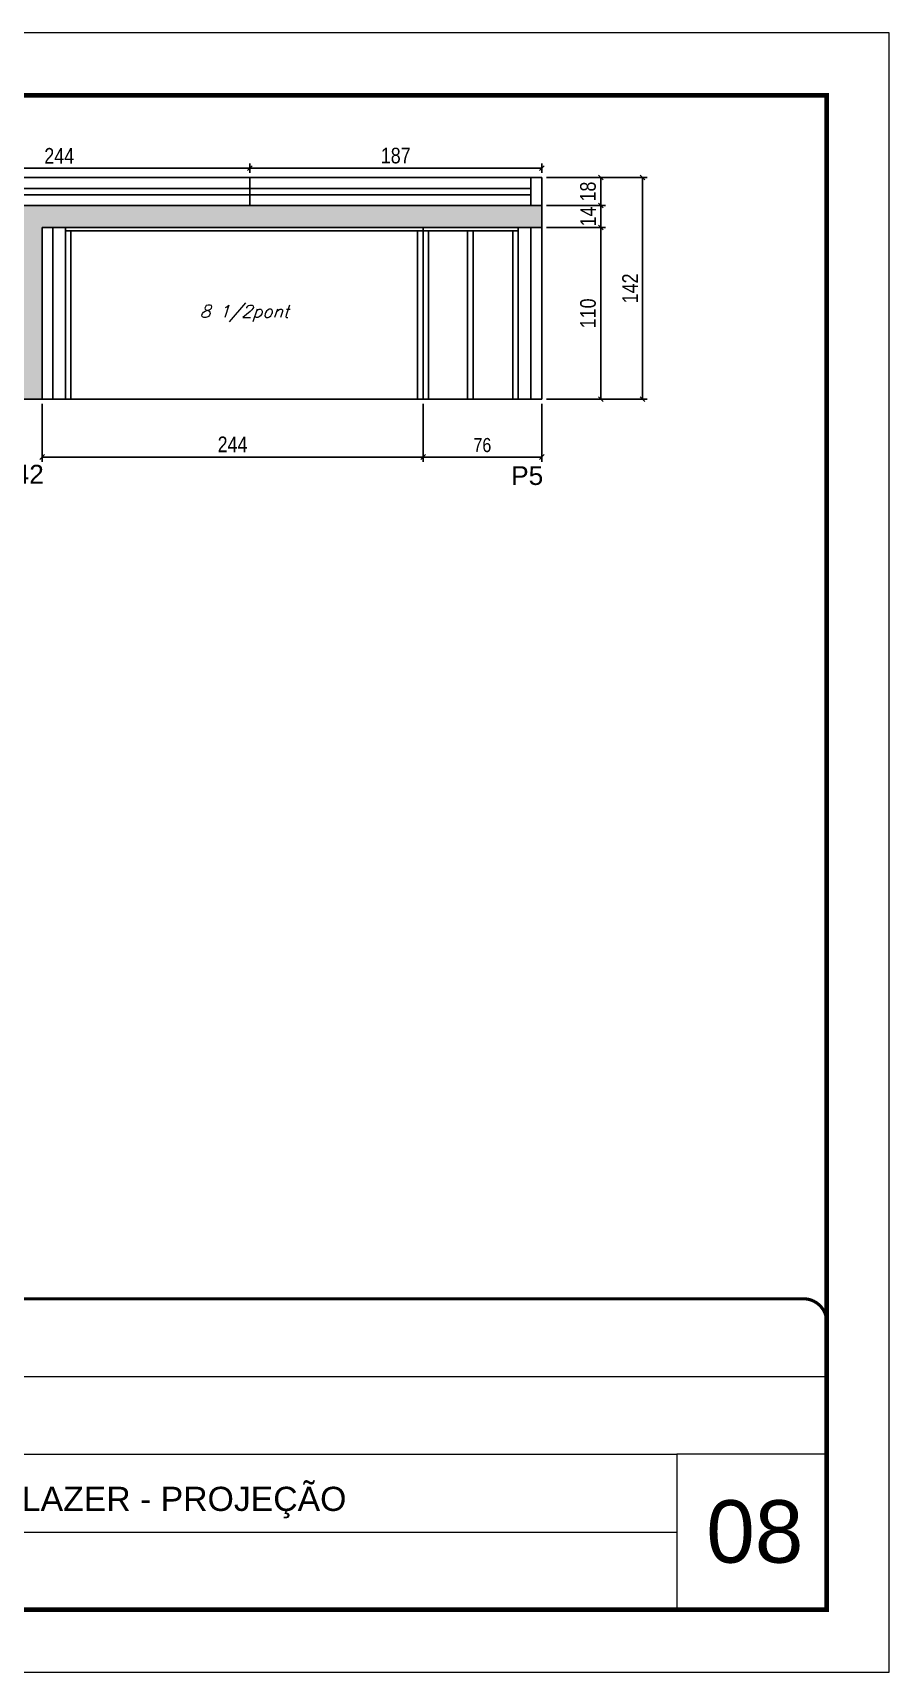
# Model space of a CAD drawing. Extents: x 13154 to 22413, y 1253 to 30260.
# Drawn here: x 18859 to 19408, y 27671 to 28721 of the extents above; entities that cross this region are included whole.
import ezdxf

# ---------------------------------------------------------------- set-up
doc = ezdxf.new("R2010")
doc.units = 0
doc.linetypes.add('CONTINUO', pattern=[0])
doc.linetypes.add('DASHED', pattern=[0.75, 0.5, -0.25])
for name, color, linetype in [('5', 5, 'Continuous'), ('COTA', 241, 'Continuous'), ('Painéis', 200, 'Continuous'), ('SARR_2.2x7', 40, 'Continuous'), ('SARR_3.5x7', 81, 'Continuous'), ('texto', 7, 'Continuous')]:
    doc.layers.add(name, color=color, linetype=linetype)
for name, color, linetype, lineweight in [('CARIMBO', 255, 'Continuous', 9), ('Folhas', 255, 'Continuous', 9), ('SARRAFO DE PRESSAO', 251, 'DASHED', 9)]:
    doc.layers.add(name, color=color, linetype=linetype, lineweight=lineweight)
doc.styles.add('ARIAL', font='arial.ttf')
doc.styles.add('COTA TECNICA', font='techl___.ttf', dxfattribs={"height": 10})
doc.styles.add('COTA TECNICA-50', font='techl___.ttf', dxfattribs={"height": 9})
doc.styles.add('Romans', font='romans.shx')
doc.styles.get("Standard").update_dxf_attribs({"font": 'arial.ttf'})
doc.dimstyles.new('COTA PAINEL-50', dxfattribs={"dimtxt": 9, "dimasz": 3, "dimexe": 3, "dimexo": 3, "dimgap": 3, "dimtad": 1, "dimdec": 1, "dimzin": 12, "dimdsep": 46, "dimtxsty": 'COTA TECNICA-50', "dimblk1": 'OBLIQUE', "dimblk2": 'OBLIQUE', "dimsah": 1, "dimcen": 0.9, "dimclrd": 4, "dimclre": 4, "dimclrt": 240, "dimadec": 1, "dimazin": 3, "dimtfac": 1, "dimtdec": 1, "dimtmove": 0, "dimatfit": 3, "dimfxl": 1, "dimtolj": 1, "dimtzin": 12, "dimarcsym": 0})
doc.dimstyles.new('PAINEL', dxfattribs={"dimtxt": 10, "dimasz": 3, "dimexe": 3, "dimexo": 3, "dimgap": 3, "dimtad": 1, "dimdec": 1, "dimzin": 12, "dimdsep": 46, "dimtxsty": 'COTA TECNICA', "dimblk1": 'OBLIQUE', "dimblk2": 'OBLIQUE', "dimsah": 1, "dimcen": 0.9, "dimclrd": 4, "dimclre": 4, "dimclrt": 240, "dimadec": 1, "dimazin": 3, "dimtfac": 1, "dimtdec": 1, "dimtmove": 0, "dimatfit": 3, "dimfxl": 1, "dimtolj": 1, "dimtzin": 12, "dimarcsym": 0})

# ---------------------------------------------------------------- blocks, each defined once
blk = doc.blocks.new('9999999999')
at = {"color": 30, "linetype": 'CONTINUO'}
for p, q in [((98564.6, 34379.6), (99584, 34379.6)), ((98564.6, 34329.8), (99488, 34329.8)), ((99584, 34329.8), (99488, 34329.8)), ((99488, 34329.8), (99488, 34230.2)), ((98564.6, 34280), (99488, 34280))]:
    blk.add_line(p, q, dxfattribs=at)
at = {"color": 30, "linetype": 'CONTINUO', "const_width": 2}
blk.add_lwpolyline([(99584, 34230.2), (99584, 34414.4, 0.414214), (99569, 34429.4), (98229, 34429.4, 0.414214), (98214, 34414.4), (98214, 34245.2, 0.414214), (98229, 34230.2), (99584, 34230.2)], format="xyb", dxfattribs=at)
at = {"layer": 'Folhas'}
blk.add_lwpolyline([(98139, 34190.2), (99624, 34190.2), (99624, 35240.2), (98139, 35240.2)], close=True, dxfattribs=at)
at = {"layer": 'Folhas', "color": 30, "const_width": 3}
blk.add_lwpolyline([(98214, 34230.2), (99584, 34230.2), (99584, 35200.2), (98214, 35200.2)], close=True, dxfattribs=at)
at = {"color": 7, "linetype": 'Continuous', "ltscale": 5, "style": 'ARIAL'}
blk.add_text('BUSINESS CENTER E LAZER - PROJEÇÃO', height=15.483, dxfattribs=at).set_placement((98837.7, 34293.5))
blk = doc.blocks.new('_Oblique')
at = {"color": 0, "linetype": 'ByBlock', "lineweight": -2}
blk.add_line((-0.5, -0.5), (0.5, 0.5), dxfattribs=at)
blk = doc.blocks.new('*D249')
at = {"layer": 'COTA', "color": 4, "linetype": 'ByBlock', "lineweight": -2, "transparency": 16777216}
for p, q in [((19109.3, 28482.9), (19109.3, 28445.9)), ((19185.3, 28482.9), (19185.3, 28445.9)), ((19109.3, 28448.9), (19185.3, 28448.9))]:
    blk.add_line(p, q, dxfattribs=at)
at = {"layer": 'Defpoints', "color": 0, "linetype": 'ByBlock', "transparency": 16777216}
for p in [(19109.3, 28485.9), (19185.3, 28485.9), (19185.3, 28448.9)]:
    blk.add_point(p, dxfattribs=at)
at = {"layer": 'COTA', "color": 4, "linetype": 'ByBlock', "lineweight": -2, "transparency": 16777216, "xscale": 3, "yscale": 3, "zscale": 3, "rotation": 180}
blk.add_blockref('_Oblique', (19109.3, 28448.9), dxfattribs=at)
at = {"layer": 'COTA', "color": 4, "linetype": 'ByBlock', "lineweight": -2, "transparency": 16777216, "xscale": 3, "yscale": 3, "zscale": 3}
blk.add_blockref('_Oblique', (19185.3, 28448.9), dxfattribs=at)
at = {"layer": 'COTA', "color": 240, "linetype": 'ByBlock', "transparency": 16777216, "insert": (19147.3, 28456.5), "char_height": 9, "attachment_point": 5, "style": 'COTA TECNICA-50'}
blk.add_mtext('\\A1;76', dxfattribs=at)
blk = doc.blocks.new('*D1317')
at = {"layer": 'COTA', "color": 4, "linetype": 'ByBlock', "lineweight": -2, "transparency": 16777216}
for p, q in [((18865.3, 28482.9), (18865.3, 28445.9)), ((19109.3, 28482.9), (19109.3, 28445.9)), ((19109.3, 28448.9), (18865.3, 28448.9))]:
    blk.add_line(p, q, dxfattribs=at)
at = {"layer": 'Defpoints', "color": 0, "linetype": 'ByBlock', "transparency": 16777216}
for p in [(18865.3, 28485.9), (19109.3, 28485.9), (18865.3, 28448.9)]:
    blk.add_point(p, dxfattribs=at)
at = {"layer": 'COTA', "color": 4, "linetype": 'ByBlock', "lineweight": -2, "transparency": 16777216, "xscale": 3, "yscale": 3, "zscale": 3, "rotation": 180}
blk.add_blockref('_Oblique', (18865.3, 28448.9), dxfattribs=at)
at = {"layer": 'COTA', "color": 4, "linetype": 'ByBlock', "lineweight": -2, "transparency": 16777216, "xscale": 3, "yscale": 3, "zscale": 3}
blk.add_blockref('_Oblique', (19109.3, 28448.9), dxfattribs=at)
at = {"layer": 'COTA', "color": 240, "linetype": 'ByBlock', "transparency": 16777216, "insert": (18987.3, 28457), "char_height": 10, "attachment_point": 5, "style": 'COTA TECNICA'}
blk.add_mtext('\\A1;244', dxfattribs=at)
blk = doc.blocks.new('*D1319')
at = {"layer": 'COTA', "color": 4, "linetype": 'ByBlock', "lineweight": -2, "transparency": 16777216}
for p, q in [((18754.3, 28630.9), (18754.3, 28636.8)), ((18754.3, 28633.8), (18998.3, 28633.8)), ((18998.3, 28630.9), (18998.3, 28636.8))]:
    blk.add_line(p, q, dxfattribs=at)
at = {"layer": 'Defpoints', "color": 0, "linetype": 'ByBlock', "transparency": 16777216}
for p in [(18998.3, 28633.8), (18754.3, 28627.9), (18998.3, 28627.9)]:
    blk.add_point(p, dxfattribs=at)
at = {"layer": 'COTA', "color": 4, "linetype": 'ByBlock', "lineweight": -2, "transparency": 16777216, "xscale": 3, "yscale": 3, "zscale": 3, "rotation": 180}
blk.add_blockref('_Oblique', (18754.3, 28633.8), dxfattribs=at)
at = {"layer": 'COTA', "color": 4, "linetype": 'ByBlock', "lineweight": -2, "transparency": 16777216, "xscale": 3, "yscale": 3, "zscale": 3}
blk.add_blockref('_Oblique', (18998.3, 28633.8), dxfattribs=at)
at = {"layer": 'COTA', "color": 240, "linetype": 'ByBlock', "transparency": 16777216, "insert": (18876.3, 28641.8), "char_height": 10, "attachment_point": 5, "style": 'COTA TECNICA'}
blk.add_mtext('\\A1;244', dxfattribs=at)
blk = doc.blocks.new('*D1320')
at = {"layer": 'COTA', "color": 4, "linetype": 'ByBlock', "lineweight": -2, "transparency": 16777216}
for p, q in [((18998.3, 28630.9), (18998.3, 28636.8)), ((18998.3, 28633.8), (19185.3, 28633.8)), ((19185.3, 28630.9), (19185.3, 28636.8))]:
    blk.add_line(p, q, dxfattribs=at)
at = {"layer": 'Defpoints', "color": 0, "linetype": 'ByBlock', "transparency": 16777216}
for p in [(19185.3, 28633.8), (18998.3, 28627.9), (19185.3, 28627.9)]:
    blk.add_point(p, dxfattribs=at)
at = {"layer": 'COTA', "color": 4, "linetype": 'ByBlock', "lineweight": -2, "transparency": 16777216, "xscale": 3, "yscale": 3, "zscale": 3, "rotation": 180}
blk.add_blockref('_Oblique', (18998.3, 28633.8), dxfattribs=at)
at = {"layer": 'COTA', "color": 4, "linetype": 'ByBlock', "lineweight": -2, "transparency": 16777216, "xscale": 3, "yscale": 3, "zscale": 3}
blk.add_blockref('_Oblique', (19185.3, 28633.8), dxfattribs=at)
at = {"layer": 'COTA', "color": 240, "linetype": 'ByBlock', "transparency": 16777216, "insert": (19091.8, 28641.9), "char_height": 10, "attachment_point": 5, "style": 'COTA TECNICA'}
blk.add_mtext('\\A1;187', dxfattribs=at)
blk = doc.blocks.new('*D1321')
at = {"layer": 'COTA', "color": 4, "linetype": 'ByBlock', "lineweight": -2, "transparency": 16777216}
for p, q in [((19188.3, 28595.9), (19226.1, 28595.9)), ((19223.1, 28595.9), (19223.1, 28485.9)), ((19188.3, 28485.9), (19226.1, 28485.9))]:
    blk.add_line(p, q, dxfattribs=at)
at = {"layer": 'Defpoints', "color": 0, "linetype": 'ByBlock', "transparency": 16777216}
for p in [(19185.3, 28595.9), (19185.3, 28485.9), (19223.1, 28485.9)]:
    blk.add_point(p, dxfattribs=at)
at = {"layer": 'COTA', "color": 4, "linetype": 'ByBlock', "lineweight": -2, "transparency": 16777216, "xscale": 3, "yscale": 3, "zscale": 3}
for p, rotation in [((19223.1, 28595.9), 90), ((19223.1, 28485.9), 270)]:
    blk.add_blockref('_Oblique', p, dxfattribs=dict(at, rotation=rotation))
at = {"layer": 'COTA', "color": 240, "linetype": 'ByBlock', "transparency": 16777216, "insert": (19215, 28540.9), "char_height": 10, "attachment_point": 5, "rotation": 90, "style": 'COTA TECNICA'}
blk.add_mtext('\\A1;110', dxfattribs=at)
blk = doc.blocks.new('*D1322')
at = {"layer": 'COTA', "color": 4, "linetype": 'ByBlock', "lineweight": -2, "transparency": 16777216}
for p, q in [((19188.3, 28609.9), (19226.1, 28609.9)), ((19223.1, 28595.9), (19223.1, 28609.9)), ((19188.3, 28595.9), (19226.1, 28595.9))]:
    blk.add_line(p, q, dxfattribs=at)
at = {"layer": 'Defpoints', "color": 0, "linetype": 'ByBlock', "transparency": 16777216}
for p in [(19185.3, 28609.9), (19223.1, 28609.9), (19185.3, 28595.9)]:
    blk.add_point(p, dxfattribs=at)
at = {"layer": 'COTA', "color": 4, "linetype": 'ByBlock', "lineweight": -2, "transparency": 16777216, "xscale": 3, "yscale": 3, "zscale": 3}
for p, rotation in [((19223.1, 28609.9), 90), ((19223.1, 28595.9), 270)]:
    blk.add_blockref('_Oblique', p, dxfattribs=dict(at, rotation=rotation))
at = {"layer": 'COTA', "color": 240, "linetype": 'ByBlock', "transparency": 16777216, "insert": (19215, 28602.9), "char_height": 10, "attachment_point": 5, "rotation": 90, "style": 'COTA TECNICA'}
blk.add_mtext('\\A1;14', dxfattribs=at)
blk = doc.blocks.new('*D1323')
at = {"layer": 'COTA', "color": 4, "linetype": 'ByBlock', "lineweight": -2, "transparency": 16777216}
for p, q in [((19188.3, 28627.9), (19226.1, 28627.9)), ((19223.1, 28609.9), (19223.1, 28627.9)), ((19188.3, 28609.9), (19226.1, 28609.9))]:
    blk.add_line(p, q, dxfattribs=at)
at = {"layer": 'Defpoints', "color": 0, "linetype": 'ByBlock', "transparency": 16777216}
for p in [(19185.3, 28627.9), (19223.1, 28627.9), (19185.3, 28609.9)]:
    blk.add_point(p, dxfattribs=at)
at = {"layer": 'COTA', "color": 4, "linetype": 'ByBlock', "lineweight": -2, "transparency": 16777216, "xscale": 3, "yscale": 3, "zscale": 3}
for p, rotation in [((19223.1, 28627.9), 90), ((19223.1, 28609.9), 270)]:
    blk.add_blockref('_Oblique', p, dxfattribs=dict(at, rotation=rotation))
at = {"layer": 'COTA', "color": 240, "linetype": 'ByBlock', "transparency": 16777216, "insert": (19215, 28618.9), "char_height": 10, "attachment_point": 5, "rotation": 90, "style": 'COTA TECNICA'}
blk.add_mtext('\\A1;18', dxfattribs=at)
blk = doc.blocks.new('*D1324')
at = {"layer": 'COTA', "color": 4, "linetype": 'ByBlock', "lineweight": -2, "transparency": 16777216}
for p, q in [((19188.3, 28627.9), (19252.9, 28627.9)), ((19249.9, 28485.9), (19249.9, 28627.9)), ((19188.3, 28485.9), (19252.9, 28485.9))]:
    blk.add_line(p, q, dxfattribs=at)
at = {"layer": 'Defpoints', "color": 0, "linetype": 'ByBlock', "transparency": 16777216}
for p in [(19185.3, 28627.9), (19249.9, 28627.9), (19185.3, 28485.9)]:
    blk.add_point(p, dxfattribs=at)
at = {"layer": 'COTA', "color": 4, "linetype": 'ByBlock', "lineweight": -2, "transparency": 16777216, "xscale": 3, "yscale": 3, "zscale": 3}
for p, rotation in [((19249.9, 28627.9), 90), ((19249.9, 28485.9), 270)]:
    blk.add_blockref('_Oblique', p, dxfattribs=dict(at, rotation=rotation))
at = {"layer": 'COTA', "color": 240, "linetype": 'ByBlock', "transparency": 16777216, "insert": (19241.9, 28556.9), "char_height": 10, "attachment_point": 5, "rotation": 90, "style": 'COTA TECNICA'}
blk.add_mtext('\\A1;142', dxfattribs=at)

msp = doc.modelspace()

# ---------------------------------------------------------------- hatches: boundary and pattern name
at = {"layer": 'COTA', "linetype": 'ByBlock'}
h = msp.add_hatch(dxfattribs=at)
h.set_pattern_fill('AR-CONC', color=256, scale=0.03)
h.set_pattern_definition([(50, (-115866.6203, -5371.0305), (5.46554007, -0.47817257), [0.5715, -6.2865]), (355, (-115866.62, -5371.0305), (-1.05730264, 5.73170536), [0.4572, -5.02921753]), (100.4514447, (-115866.165, -5371.0704), (4.40823741, 5.25353256), [0.48570026, -5.34270734]), (46.1842, (-115866.62, -5369.5065), (8.13237123, -1.26126984), [0.85725, -9.42975]), (96.6355576, (-115865.9426, -5369.612), (7.122124, 7.42278374), [0.7285507, -8.01406824]), (351.184151, (-115866.62, -5369.5065), (7.122124, 7.42278374), [0.685799, -7.54379196]), (21, (-115865.8583, -5369.8875), (4.54843174, -3.06795595), [0.5715, -6.2865]), (326, (-115865.858, -5369.8875), (1.85406085, 5.52563898), [0.4572, -5.0292]), (71.451445, (-115865.479, -5370.143), (6.40249258, 2.45768307), [0.48570026, -5.34269813]), (37.5, (-115866.6203, -5371.0305), (0.092658098, 2.536651166), [0, -4.96824, 0, -5.1054, 0, -5.04825]), (7.5, (-115866.6203, -5371.0305), (2.004589875, 3.005417245), [0, -2.91084, 0, -4.85394, 0, -1.92405]), (327.5, (-115868.3195, -5371.0305), (4.067717855, -0.17186232), [0, -1.905, 0, -5.9436, 0, -7.8867]), (317.5, (-115869.0815, -5371.0305), (4.44387544, 0.76279473), [0, -2.4765, 0, -3.94716, 0, -5.6007])])
h.paths.add_polyline_path([(18865.29, 28595.88), (19185.29, 28595.88), (19185.29, 28609.88), (18510.29, 28609.88), (18510.29, 28627.88), (18480.29, 28627.88), (18480.29, 28485.88), (18510.29, 28485.88), (18510.29, 28595.88), (18830.29, 28595.88), (18830.29, 28485.88), (18865.29, 28485.88)])

# ---------------------------------------------------------------- linework, layer by layer
for p, q in [((19185.29, 28595.88), (19185.29, 28609.88)), ((18830.29, 28485.88), (18865.29, 28485.88))]:
    msp.add_line(p, q, dxfattribs=at)
at = {"layer": 'Painéis', "linetype": 'Continuous'}
for p, q in [((18510.29, 28627.88), (19185.29, 28627.88)), ((18998.29, 28609.88), (18998.29, 28627.88)), ((19185.29, 28627.88), (19185.29, 28609.88)), ((19185.29, 28609.88), (18510.29, 28609.88)), ((18865.29, 28485.88), (18865.29, 28595.88)), ((18865.29, 28595.88), (19185.29, 28595.88)), ((19109.29, 28485.88), (19109.29, 28595.88)), ((19185.29, 28485.88), (19185.29, 28595.88)), ((19185.29, 28485.88), (18865.29, 28485.88))]:
    msp.add_line(p, q, dxfattribs=at)
at = {"layer": 'SARR_2.2x7', "linetype": 'Continuous'}
for p, q in [((19178.29, 28627.88), (19178.29, 28609.88)), ((18754.29, 28620.88), (18998.29, 28620.88)), ((18998.29, 28616.88), (18754.29, 28616.88)), ((18998.29, 28620.88), (19178.29, 28620.88)), ((19178.29, 28616.88), (18998.29, 28616.88)), ((18872.29, 28595.88), (18872.29, 28485.88)), ((18880.29, 28593.68), (19109.29, 28593.68)), ((19109.29, 28593.68), (19170.29, 28593.68)), ((19178.29, 28595.88), (19178.29, 28485.88))]:
    msp.add_line(p, q, dxfattribs=at)
at = {"layer": 'SARR_3.5x7'}
for p, q in [((18880.29, 28595.88), (18880.29, 28485.88)), ((18883.79, 28593.68), (18883.79, 28485.88)), ((19105.79, 28593.68), (19105.79, 28485.88)), ((19112.79, 28593.68), (19112.79, 28485.88)), ((19137.85, 28593.68), (19137.85, 28485.88)), ((19141.35, 28593.68), (19141.35, 28485.88)), ((19166.79, 28593.68), (19166.79, 28485.88)), ((19170.29, 28595.88), (19170.29, 28485.88))]:
    msp.add_line(p, q, dxfattribs=at)

# ---------------------------------------------------------------- block references
at = {"layer": 'SARRAFO DE PRESSAO', "color": 6, "linetype": 'ByBlock'}
msp.add_blockref('9999999999', (-80216.1, -6519.61), dxfattribs=at)

# ---------------------------------------------------------------- texts
at = {"layer": '5', "linetype": 'Continuous'}
for s, p in [('V342', (18827.28, 28431.9)), ('P5', (19165.77, 28431))]:
    msp.add_text(s, height=12, rotation=359.99996, dxfattribs=at).set_placement(p)
at = {"layer": 'CARIMBO', "style": 'ARIAL'}
msp.add_text('08', height=40, dxfattribs=at).set_placement((19290.74, 27740.74))
at = {"layer": 'texto', "color": 2, "insert": (18994.79, 28540.88), "char_height": 8, "attachment_point": 5, "style": 'Romans'}
msp.add_mtext('{\\Q19;\\C256;8 1/2pont}', dxfattribs=at)

# ---------------------------------------------------------------- dimensions: what is measured, and where the dimension line sits
at = {"layer": 'COTA', "linetype": 'ByBlock'}
for base, p1, p2, picture, middle in [((18998.29, 28633.77), (18754.29, 28627.88), (18998.29, 28627.88), '*D1319', (18876.29, 28641.84)), ((19185.29, 28633.77), (18998.29, 28627.88), (19185.29, 28627.88), '*D1320', (19091.79, 28641.87))]:
    dim = msp.add_linear_dim(base=base, p1=p1, p2=p2, dimstyle='PAINEL', override={"dimtmove": 1}, dxfattribs=at)
    dim.commit()
    dim.dimension.update_dxf_attribs({"geometry": picture, "text_midpoint": middle})
for base, p1, p2, angle, picture, middle in [((19223.11, 28627.88), (19185.29, 28609.88), (19185.29, 28627.88), 90, '*D1323', (19215.02, 28618.88)), ((19249.93, 28627.88), (19185.29, 28485.88), (19185.29, 28627.88), 90, '*D1324', (19241.86, 28556.88)), ((19223.11, 28485.88), (19185.29, 28595.88), (19185.29, 28485.88), 90, '*D1321', (19215.01, 28540.88)), ((18865.29, 28448.9), (19109.29, 28485.88), (18865.29, 28485.88), 180, '*D1317', (18987.29, 28456.97))]:
    dim = msp.add_linear_dim(base=base, p1=p1, p2=p2, angle=angle, dimstyle='PAINEL', dxfattribs=at)
    dim.commit()
    dim.dimension.update_dxf_attribs({"geometry": picture, "text_midpoint": middle})
dim = msp.add_linear_dim(base=(19223.11, 28609.88), p1=(19185.29, 28595.88), p2=(19185.29, 28609.88), angle=90, dimstyle='PAINEL', dxfattribs=at)
dim.commit()
dim.dimension.update_dxf_attribs({"geometry": '*D1322', "text_midpoint": (19223.11, 28602.88), "dimtype": 160})
dim = msp.add_linear_dim(base=(19185.29, 28448.9), p1=(19109.29, 28485.88), p2=(19185.29, 28485.88), angle=180, dimstyle='COTA PAINEL-50', override={"dimarcsym": 1}, dxfattribs=at)
dim.commit()
dim.dimension.update_dxf_attribs({"geometry": '*D249', "text_midpoint": (19147.29, 28456.49)})

doc.saveas('drawing.dxf')
